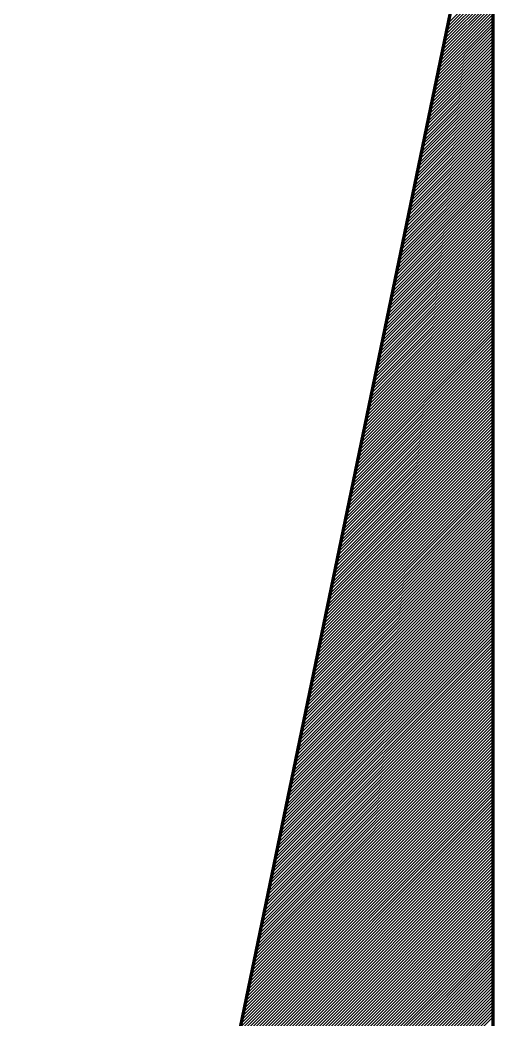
# Model space of a CAD drawing. Header units: millimetres. Extents: x -14850 to 14850, y -10500 to 10500.
# Drawn here: x -10634.72 to -10612.38, y -5672.52 to -5625.28 of the extents above; entities that cross this region are included whole.
import ezdxf

# ---------------------------------------------------------------- set-up
doc = ezdxf.new("R2010")
doc.units = ezdxf.units.MM
doc.layers.add('CAXA0', color=7, linetype='Continuous', lineweight=70)
doc.layers.add('CAXA5', color=4, linetype='Continuous', lineweight=25)

# ---------------------------------------------------------------- blocks, each defined once
blk = doc.blocks.new('CAXBLOCK842')
at = {"layer": 'CAXA0', "color": 0, "linetype": 'Continuous', "lineweight": 25}
for p, q in [((-10614.578, -5625.798), (-10612.378, -5623.598)), ((-10614.541, -5625.619), (-10612.378, -5623.457)), ((-10614.504, -5625.441), (-10612.378, -5623.315)), ((-10614.725, -5626.511), (-10612.378, -5624.164)), ((-10614.688, -5626.333), (-10612.378, -5624.022)), ((-10614.651, -5626.154), (-10612.378, -5623.881)), ((-10614.614, -5625.976), (-10612.378, -5623.739)), ((-10614.836, -5627.046), (-10612.378, -5624.588)), ((-10614.799, -5626.868), (-10612.378, -5624.447)), ((-10614.762, -5626.689), (-10612.378, -5624.305)), ((-10614.946, -5627.581), (-10612.378, -5625.012)), ((-10614.909, -5627.402), (-10612.378, -5624.871)), ((-10614.873, -5627.224), (-10612.378, -5624.729)), ((-10615.094, -5628.294), (-10612.378, -5625.578)), ((-10615.057, -5628.116), (-10612.378, -5625.437)), ((-10615.02, -5627.937), (-10612.378, -5625.295)), ((-10614.983, -5627.759), (-10612.378, -5625.154)), ((-10615.204, -5628.829), (-10612.378, -5626.002)), ((-10615.168, -5628.651), (-10612.378, -5625.861)), ((-10615.131, -5628.472), (-10612.378, -5625.719)), ((-10615.315, -5629.364), (-10612.378, -5626.426)), ((-10615.278, -5629.185), (-10612.378, -5626.285)), ((-10615.241, -5629.007), (-10612.378, -5626.144)), ((-10615.463, -5630.077), (-10612.378, -5626.992)), ((-10615.426, -5629.899), (-10612.378, -5626.851)), ((-10615.389, -5629.72), (-10612.378, -5626.709)), ((-10615.352, -5629.542), (-10612.378, -5626.568)), ((-10615.573, -5630.612), (-10612.378, -5627.416)), ((-10615.536, -5630.434), (-10612.378, -5627.275)), ((-10615.5, -5630.255), (-10612.378, -5627.134)), ((-10615.684, -5631.147), (-10612.378, -5627.841)), ((-10615.647, -5630.968), (-10612.378, -5627.699)), ((-10615.61, -5630.79), (-10612.378, -5627.558)), ((-10615.831, -5631.86), (-10612.378, -5628.406)), ((-10615.795, -5631.682), (-10612.378, -5628.265)), ((-10615.758, -5631.503), (-10612.378, -5628.124)), ((-10615.721, -5631.325), (-10612.378, -5627.982)), ((-10615.942, -5632.395), (-10612.378, -5628.831)), ((-10615.905, -5632.217), (-10612.378, -5628.689)), ((-10615.868, -5632.038), (-10612.378, -5628.548)), ((-10616.053, -5632.93), (-10612.378, -5629.255)), ((-10616.016, -5632.752), (-10612.378, -5629.114)), ((-10615.979, -5632.573), (-10612.378, -5628.972)), ((-10616.2, -5633.643), (-10612.378, -5629.821)), ((-10616.163, -5633.465), (-10612.378, -5629.679)), ((-10616.126, -5633.286), (-10612.378, -5629.538)), ((-10616.09, -5633.108), (-10612.378, -5629.396)), ((-10616.311, -5634.178), (-10612.378, -5630.245)), ((-10616.274, -5634), (-10612.378, -5630.103)), ((-10616.237, -5633.821), (-10612.378, -5629.962)), ((-10616.422, -5634.713), (-10612.378, -5630.669)), ((-10616.385, -5634.535), (-10612.378, -5630.528)), ((-10616.348, -5634.356), (-10612.378, -5630.386)), ((-10616.569, -5635.426), (-10612.378, -5631.235)), ((-10616.532, -5635.248), (-10612.378, -5631.093)), ((-10616.495, -5635.069), (-10612.378, -5630.952)), ((-10616.458, -5634.891), (-10612.378, -5630.811)), ((-10616.68, -5635.961), (-10612.378, -5631.659)), ((-10616.643, -5635.783), (-10612.378, -5631.518)), ((-10616.606, -5635.604), (-10612.378, -5631.376)), ((-10616.79, -5636.496), (-10612.378, -5632.083)), ((-10616.753, -5636.318), (-10612.378, -5631.942)), ((-10616.717, -5636.139), (-10612.378, -5631.801)), ((-10616.938, -5637.209), (-10612.378, -5632.649)), ((-10616.901, -5637.031), (-10612.378, -5632.508)), ((-10616.864, -5636.852), (-10612.378, -5632.366)), ((-10616.827, -5636.674), (-10612.378, -5632.225)), ((-10617.048, -5637.744), (-10612.378, -5633.073)), ((-10617.012, -5637.566), (-10612.378, -5632.932)), ((-10616.975, -5637.387), (-10612.378, -5632.79)), ((-10617.196, -5638.457), (-10612.378, -5633.639)), ((-10617.159, -5638.279), (-10612.378, -5633.498)), ((-10617.122, -5638.101), (-10612.378, -5633.356)), ((-10617.085, -5637.922), (-10612.378, -5633.215)), ((-10617.307, -5638.992), (-10612.378, -5634.063)), ((-10617.27, -5638.814), (-10612.378, -5633.922)), ((-10617.233, -5638.635), (-10612.378, -5633.78)), ((-10617.417, -5639.527), (-10612.378, -5634.488)), ((-10617.38, -5639.349), (-10612.378, -5634.346)), ((-10617.344, -5639.17), (-10612.378, -5634.205)), ((-10617.565, -5640.24), (-10612.378, -5635.053)), ((-10617.528, -5640.062), (-10612.378, -5634.912)), ((-10617.491, -5639.884), (-10612.378, -5634.77)), ((-10617.454, -5639.705), (-10612.378, -5634.629)), ((-10617.675, -5640.775), (-10612.378, -5635.477)), ((-10617.639, -5640.597), (-10612.378, -5635.336)), ((-10617.602, -5640.418), (-10612.378, -5635.195)), ((-10617.786, -5641.31), (-10612.378, -5635.902)), ((-10617.749, -5641.132), (-10612.378, -5635.76)), ((-10617.712, -5640.953), (-10612.378, -5635.619)), ((-10617.934, -5642.023), (-10612.378, -5636.467)), ((-10617.897, -5641.845), (-10612.378, -5636.326)), ((-10617.86, -5641.667), (-10612.378, -5636.185)), ((-10617.823, -5641.488), (-10612.378, -5636.043)), ((-10618.044, -5642.558), (-10612.378, -5636.892)), ((-10618.007, -5642.38), (-10612.378, -5636.75)), ((-10617.97, -5642.201), (-10612.378, -5636.609)), ((-10618.155, -5643.093), (-10612.378, -5637.316)), ((-10618.118, -5642.915), (-10612.378, -5637.175)), ((-10618.081, -5642.736), (-10612.378, -5637.033)), ((-10618.302, -5643.806), (-10612.378, -5637.882)), ((-10618.266, -5643.628), (-10612.378, -5637.74)), ((-10618.229, -5643.45), (-10612.378, -5637.599)), ((-10618.192, -5643.271), (-10612.378, -5637.457)), ((-10618.413, -5644.341), (-10612.378, -5638.306)), ((-10618.376, -5644.163), (-10612.378, -5638.164)), ((-10618.339, -5643.984), (-10612.378, -5638.023)), ((-10618.524, -5644.876), (-10612.378, -5638.73)), ((-10618.487, -5644.698), (-10612.378, -5638.589)), ((-10618.45, -5644.519), (-10612.378, -5638.447)), ((-10618.671, -5645.589), (-10612.378, -5639.296)), ((-10618.634, -5645.411), (-10612.378, -5639.154)), ((-10618.597, -5645.233), (-10612.378, -5639.013)), ((-10618.561, -5645.054), (-10612.378, -5638.872)), ((-10618.782, -5646.124), (-10612.378, -5639.72)), ((-10618.745, -5645.946), (-10612.378, -5639.579)), ((-10618.708, -5645.767), (-10612.378, -5639.437)), ((-10618.892, -5646.659), (-10612.378, -5640.144)), ((-10618.856, -5646.481), (-10612.378, -5640.003)), ((-10618.819, -5646.302), (-10612.378, -5639.862)), ((-10619.04, -5647.372), (-10612.378, -5640.71)), ((-10619.003, -5647.194), (-10612.378, -5640.569)), ((-10618.966, -5647.016), (-10612.378, -5640.427)), ((-10618.929, -5646.837), (-10612.378, -5640.286)), ((-10619.151, -5647.907), (-10612.378, -5641.134)), ((-10619.114, -5647.729), (-10612.378, -5640.993)), ((-10619.077, -5647.551), (-10612.378, -5640.851)), ((-10619.261, -5648.442), (-10612.378, -5641.559)), ((-10619.224, -5648.264), (-10612.378, -5641.417)), ((-10619.188, -5648.085), (-10612.378, -5641.276)), ((-10619.409, -5649.155), (-10612.378, -5642.124)), ((-10619.372, -5648.977), (-10612.378, -5641.983)), ((-10619.335, -5648.799), (-10612.378, -5641.841)), ((-10619.298, -5648.62), (-10612.378, -5641.7)), ((-10619.519, -5649.69), (-10612.378, -5642.549)), ((-10619.483, -5649.512), (-10612.378, -5642.407)), ((-10619.446, -5649.334), (-10612.378, -5642.266)), ((-10619.63, -5650.225), (-10612.378, -5642.973)), ((-10619.593, -5650.047), (-10612.378, -5642.831)), ((-10619.556, -5649.868), (-10612.378, -5642.69)), ((-10619.778, -5650.938), (-10612.378, -5643.538)), ((-10619.741, -5650.76), (-10612.378, -5643.397)), ((-10619.704, -5650.582), (-10612.378, -5643.256)), ((-10619.667, -5650.403), (-10612.378, -5643.114)), ((-10619.888, -5651.473), (-10612.378, -5643.963)), ((-10619.851, -5651.295), (-10612.378, -5643.821)), ((-10619.814, -5651.117), (-10612.378, -5643.68)), ((-10619.999, -5652.008), (-10612.378, -5644.387)), ((-10619.962, -5651.83), (-10612.378, -5644.246)), ((-10619.925, -5651.651), (-10612.378, -5644.104)), ((-10620.146, -5652.721), (-10612.378, -5644.953)), ((-10620.11, -5652.543), (-10612.378, -5644.811)), ((-10620.073, -5652.365), (-10612.378, -5644.67)), ((-10620.036, -5652.186), (-10612.378, -5644.528)), ((-10620.257, -5653.256), (-10612.378, -5645.377)), ((-10620.22, -5653.078), (-10612.378, -5645.236)), ((-10620.183, -5652.9), (-10612.378, -5645.094)), ((-10620.368, -5653.791), (-10612.378, -5645.801)), ((-10620.331, -5653.613), (-10612.378, -5645.66)), ((-10620.294, -5653.434), (-10612.378, -5645.518)), ((-10620.515, -5654.504), (-10612.378, -5646.367)), ((-10620.478, -5654.326), (-10612.378, -5646.225)), ((-10620.441, -5654.148), (-10612.378, -5646.084)), ((-10620.405, -5653.969), (-10612.378, -5645.943)), ((-10620.626, -5655.039), (-10612.378, -5646.791)), ((-10620.589, -5654.861), (-10612.378, -5646.65)), ((-10620.552, -5654.683), (-10612.378, -5646.508)), ((-10620.736, -5655.574), (-10612.378, -5647.215)), ((-10620.7, -5655.396), (-10612.378, -5647.074)), ((-10620.663, -5655.217), (-10612.378, -5646.933)), ((-10620.884, -5656.287), (-10612.378, -5647.781)), ((-10620.847, -5656.109), (-10612.378, -5647.64)), ((-10620.81, -5655.931), (-10612.378, -5647.498)), ((-10620.773, -5655.752), (-10612.378, -5647.357)), ((-10620.995, -5656.822), (-10612.378, -5648.205)), ((-10620.958, -5656.644), (-10612.378, -5648.064)), ((-10620.921, -5656.466), (-10612.378, -5647.923)), ((-10621.105, -5657.357), (-10612.378, -5648.63)), ((-10621.068, -5657.179), (-10612.378, -5648.488)), ((-10621.032, -5657), (-10612.378, -5648.347)), ((-10621.253, -5658.07), (-10612.378, -5649.195)), ((-10621.216, -5657.892), (-10612.378, -5649.054)), ((-10621.179, -5657.714), (-10612.378, -5648.912)), ((-10621.142, -5657.535), (-10612.378, -5648.771)), ((-10621.363, -5658.605), (-10612.378, -5649.62)), ((-10621.327, -5658.427), (-10612.378, -5649.478)), ((-10621.29, -5658.249), (-10612.378, -5649.337)), ((-10621.474, -5659.14), (-10612.378, -5650.044)), ((-10621.437, -5658.962), (-10612.378, -5649.902)), ((-10621.4, -5658.783), (-10612.378, -5649.761)), ((-10621.622, -5659.853), (-10612.378, -5650.61)), ((-10621.585, -5659.675), (-10612.378, -5650.468)), ((-10621.548, -5659.497), (-10612.378, -5650.327)), ((-10621.511, -5659.318), (-10612.378, -5650.185)), ((-10621.732, -5660.388), (-10612.378, -5651.034)), ((-10621.695, -5660.21), (-10612.378, -5650.892)), ((-10621.658, -5660.032), (-10612.378, -5650.751)), ((-10621.843, -5660.923), (-10612.378, -5651.458)), ((-10621.806, -5660.745), (-10612.378, -5651.317)), ((-10621.769, -5660.566), (-10612.378, -5651.175)), ((-10621.99, -5661.636), (-10612.378, -5652.024)), ((-10621.953, -5661.458), (-10612.378, -5651.882)), ((-10621.917, -5661.28), (-10612.378, -5651.741)), ((-10621.88, -5661.101), (-10612.378, -5651.599)), ((-10622.101, -5662.171), (-10612.378, -5652.448)), ((-10622.064, -5661.993), (-10612.378, -5652.307)), ((-10622.027, -5661.815), (-10612.378, -5652.165)), ((-10622.212, -5662.706), (-10612.378, -5652.872)), ((-10622.175, -5662.528), (-10612.378, -5652.731)), ((-10622.138, -5662.35), (-10612.378, -5652.589)), ((-10622.359, -5663.419), (-10612.378, -5653.438)), ((-10622.322, -5663.241), (-10612.378, -5653.297)), ((-10622.285, -5663.063), (-10612.378, -5653.155)), ((-10622.249, -5662.884), (-10612.378, -5653.014)), ((-10622.47, -5663.954), (-10612.378, -5653.862)), ((-10622.433, -5663.776), (-10612.378, -5653.721)), ((-10622.396, -5663.598), (-10612.378, -5653.579)), ((-10622.617, -5664.667), (-10612.378, -5654.428)), ((-10622.58, -5664.489), (-10612.378, -5654.287)), ((-10622.544, -5664.311), (-10612.378, -5654.145)), ((-10622.507, -5664.133), (-10612.378, -5654.004)), ((-10622.728, -5665.202), (-10612.378, -5654.852)), ((-10622.691, -5665.024), (-10612.378, -5654.711)), ((-10622.654, -5664.846), (-10612.378, -5654.569)), ((-10622.839, -5665.737), (-10612.378, -5655.276)), ((-10622.802, -5665.559), (-10612.378, -5655.135)), ((-10622.765, -5665.381), (-10612.378, -5654.994)), ((-10622.986, -5666.45), (-10612.378, -5655.842)), ((-10622.949, -5666.272), (-10612.378, -5655.701)), ((-10622.912, -5666.094), (-10612.378, -5655.559)), ((-10622.875, -5665.916), (-10612.378, -5655.418)), ((-10623.097, -5666.985), (-10612.378, -5656.266)), ((-10623.06, -5666.807), (-10612.378, -5656.125)), ((-10623.023, -5666.629), (-10612.378, -5655.984)), ((-10623.207, -5667.52), (-10612.378, -5656.691)), ((-10623.171, -5667.342), (-10612.378, -5656.549)), ((-10623.134, -5667.164), (-10612.378, -5656.408)), ((-10623.355, -5668.233), (-10612.378, -5657.256)), ((-10623.318, -5668.055), (-10612.378, -5657.115)), ((-10623.281, -5667.877), (-10612.378, -5656.974)), ((-10623.244, -5667.699), (-10612.378, -5656.832)), ((-10623.466, -5668.768), (-10612.378, -5657.681)), ((-10623.429, -5668.59), (-10612.378, -5657.539)), ((-10623.392, -5668.412), (-10612.378, -5657.398)), ((-10623.576, -5669.303), (-10612.378, -5658.105)), ((-10623.539, -5669.125), (-10612.378, -5657.963)), ((-10623.502, -5668.947), (-10612.378, -5657.822)), ((-10623.724, -5670.016), (-10612.378, -5658.671)), ((-10623.687, -5669.838), (-10612.378, -5658.529)), ((-10623.65, -5669.66), (-10612.378, -5658.388)), ((-10623.613, -5669.482), (-10612.378, -5658.246)), ((-10623.834, -5670.551), (-10612.378, -5659.095)), ((-10623.797, -5670.373), (-10612.378, -5658.953)), ((-10623.761, -5670.195), (-10612.378, -5658.812)), ((-10623.945, -5671.086), (-10612.378, -5659.519)), ((-10623.908, -5670.908), (-10612.378, -5659.378)), ((-10623.871, -5670.73), (-10612.378, -5659.236)), ((-10624.093, -5671.799), (-10612.378, -5660.085)), ((-10624.056, -5671.621), (-10612.378, -5659.943)), ((-10624.019, -5671.443), (-10612.378, -5659.802)), ((-10623.982, -5671.265), (-10612.378, -5659.661)), ((-10624.203, -5672.334), (-10612.378, -5660.509)), ((-10624.166, -5672.156), (-10612.378, -5660.368)), ((-10624.129, -5671.978), (-10612.378, -5660.226)), ((-10624.314, -5672.869), (-10612.378, -5660.933)), ((-10624.277, -5672.691), (-10612.378, -5660.792)), ((-10624.24, -5672.513), (-10612.378, -5660.65)), ((-10624.461, -5673.582), (-10612.378, -5661.499)), ((-10624.424, -5673.404), (-10612.378, -5661.358)), ((-10624.388, -5673.226), (-10612.378, -5661.216)), ((-10624.351, -5673.048), (-10612.378, -5661.075)), ((-10624.572, -5674.117), (-10612.378, -5661.923)), ((-10624.535, -5673.939), (-10612.378, -5661.782)), ((-10624.498, -5673.761), (-10612.378, -5661.64)), ((-10624.683, -5674.652), (-10612.378, -5662.348)), ((-10624.646, -5674.474), (-10612.378, -5662.206)), ((-10624.609, -5674.296), (-10612.378, -5662.065)), ((-10624.83, -5675.365), (-10612.378, -5662.913)), ((-10624.793, -5675.187), (-10612.378, -5662.772)), ((-10624.756, -5675.009), (-10612.378, -5662.63)), ((-10624.719, -5674.831), (-10612.378, -5662.489)), ((-10624.941, -5675.9), (-10612.378, -5663.337)), ((-10624.904, -5675.722), (-10612.378, -5663.196)), ((-10624.867, -5675.544), (-10612.378, -5663.055)), ((-10625.051, -5676.435), (-10612.378, -5663.762)), ((-10625.015, -5676.257), (-10612.378, -5663.62)), ((-10624.978, -5676.079), (-10612.378, -5663.479)), ((-10625.199, -5677.149), (-10612.378, -5664.327)), ((-10625.162, -5676.97), (-10612.378, -5664.186)), ((-10625.125, -5676.792), (-10612.378, -5664.045)), ((-10625.088, -5676.614), (-10612.378, -5663.903)), ((-10625.31, -5677.683), (-10612.378, -5664.752)), ((-10625.273, -5677.505), (-10612.378, -5664.61)), ((-10625.236, -5677.327), (-10612.378, -5664.469)), ((-10625.42, -5678.218), (-10612.378, -5665.176)), ((-10625.383, -5678.04), (-10612.378, -5665.035)), ((-10625.346, -5677.862), (-10612.378, -5664.893)), ((-10625.568, -5678.932), (-10612.378, -5665.742)), ((-10625.531, -5678.753), (-10612.378, -5665.6)), ((-10625.494, -5678.575), (-10612.378, -5665.459)), ((-10625.457, -5678.397), (-10612.378, -5665.317)), ((-10625.678, -5679.466), (-10612.378, -5666.166)), ((-10625.641, -5679.288), (-10612.378, -5666.024)), ((-10625.605, -5679.11), (-10612.378, -5665.883)), ((-10625.789, -5680.001), (-10612.378, -5666.59)), ((-10625.752, -5679.823), (-10612.378, -5666.449)), ((-10625.715, -5679.645), (-10612.378, -5666.307)), ((-10625.937, -5680.715), (-10612.378, -5667.156)), ((-10625.9, -5680.536), (-10612.378, -5667.014)), ((-10625.863, -5680.358), (-10612.378, -5666.873)), ((-10625.826, -5680.18), (-10612.378, -5666.732)), ((-10626.047, -5681.249), (-10612.378, -5667.58)), ((-10626.01, -5681.071), (-10612.378, -5667.439)), ((-10625.973, -5680.893), (-10612.378, -5667.297)), ((-10626.158, -5681.784), (-10612.378, -5668.004)), ((-10626.121, -5681.606), (-10612.378, -5667.863)), ((-10626.084, -5681.428), (-10612.378, -5667.722)), ((-10626.305, -5682.498), (-10612.378, -5668.57)), ((-10626.268, -5682.319), (-10612.378, -5668.429)), ((-10626.232, -5682.141), (-10612.378, -5668.287)), ((-10626.195, -5681.963), (-10612.378, -5668.146)), ((-10626.416, -5683.032), (-10612.378, -5668.994)), ((-10626.379, -5682.854), (-10612.378, -5668.853)), ((-10626.342, -5682.676), (-10612.378, -5668.711)), ((-10626.527, -5683.567), (-10612.378, -5669.419)), ((-10626.49, -5683.389), (-10612.378, -5669.277)), ((-10626.453, -5683.211), (-10612.378, -5669.136)), ((-10626.674, -5684.281), (-10612.378, -5669.984)), ((-10626.637, -5684.102), (-10612.378, -5669.843)), ((-10626.6, -5683.924), (-10612.378, -5669.701)), ((-10626.563, -5683.746), (-10612.378, -5669.56)), ((-10626.785, -5684.815), (-10612.378, -5670.409)), ((-10626.748, -5684.637), (-10612.378, -5670.267)), ((-10626.711, -5684.459), (-10612.378, -5670.126)), ((-10626.895, -5685.35), (-10612.378, -5670.833)), ((-10626.859, -5685.172), (-10612.378, -5670.691)), ((-10626.822, -5684.994), (-10612.378, -5670.55)), ((-10627.043, -5686.064), (-10612.378, -5671.398)), ((-10627.006, -5685.885), (-10612.378, -5671.257)), ((-10626.969, -5685.707), (-10612.378, -5671.116)), ((-10626.932, -5685.529), (-10612.378, -5670.974)), ((-10627.154, -5686.598), (-10612.378, -5671.823)), ((-10627.117, -5686.42), (-10612.378, -5671.681)), ((-10627.08, -5686.242), (-10612.378, -5671.54)), ((-10627.264, -5687.133), (-10612.378, -5672.247)), ((-10627.227, -5686.955), (-10612.378, -5672.106)), ((-10627.19, -5686.777), (-10612.378, -5671.964)), ((-10627.301, -5687.312), (-10612.378, -5672.388))]:
    blk.add_line(p, q, dxfattribs=at)

msp = doc.modelspace()

# ---------------------------------------------------------------- linework, layer by layer
at = {"layer": 'CAXA0', "linetype": 'Continuous', "lineweight": 70}
for q in [(-10634.717, -5723.167), (-10612.378, -5765.163)]:
    msp.add_line((-10612.378, -5615.163), q, dxfattribs=at)

# ---------------------------------------------------------------- block references
at = {"layer": 'CAXA5', "linetype": 'Continuous', "lineweight": 70}
msp.add_blockref('CAXBLOCK842', (0, 0), dxfattribs=at)

doc.saveas('drawing.dxf')
